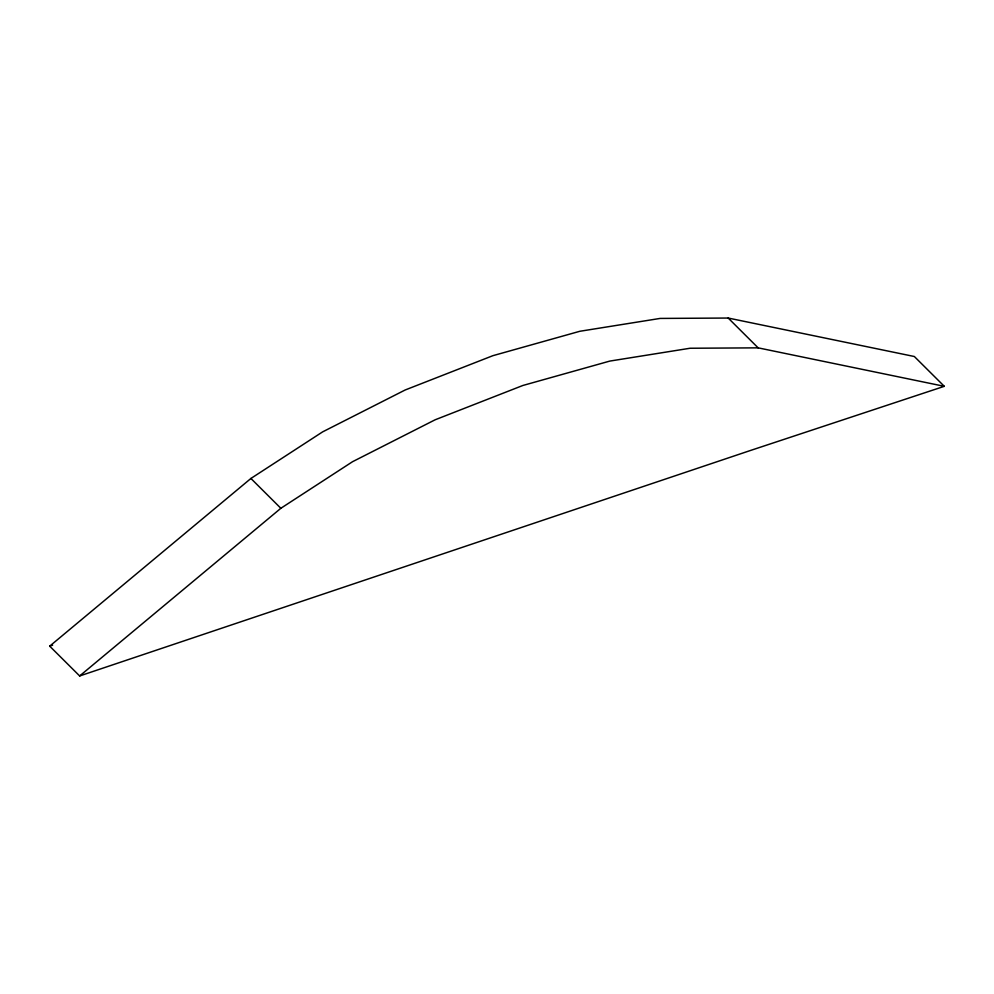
<?xml version="1.0" encoding="UTF-8"?>
<svg xmlns="http://www.w3.org/2000/svg" width="994" height="994" viewBox="0 0 994 994"><rect width="100%" height="100%" fill="white"/><g stroke="black" fill="none" stroke-linecap="round" stroke-linejoin="round"><path stroke-width="1.49" d="M49.7 646.15L250.91 478.462L322.615 431.881L405.154 389.996L492.9 355.678L579.85 331.275L660.103 318.428L728.192 318.043L914.343 356.511L944.3 386.318L750.048 450.617L79.657 675.957L49.7 646.15L52.645 645.168M79.657 675.957L280.855 508.282L352.572 461.688L435.111 419.803L522.844 385.486L609.807 361.083L690.06 348.248L758.136 347.85L944.3 386.318M728.192 318.043L758.136 347.85M250.91 478.462L280.855 508.282"/></g></svg>
